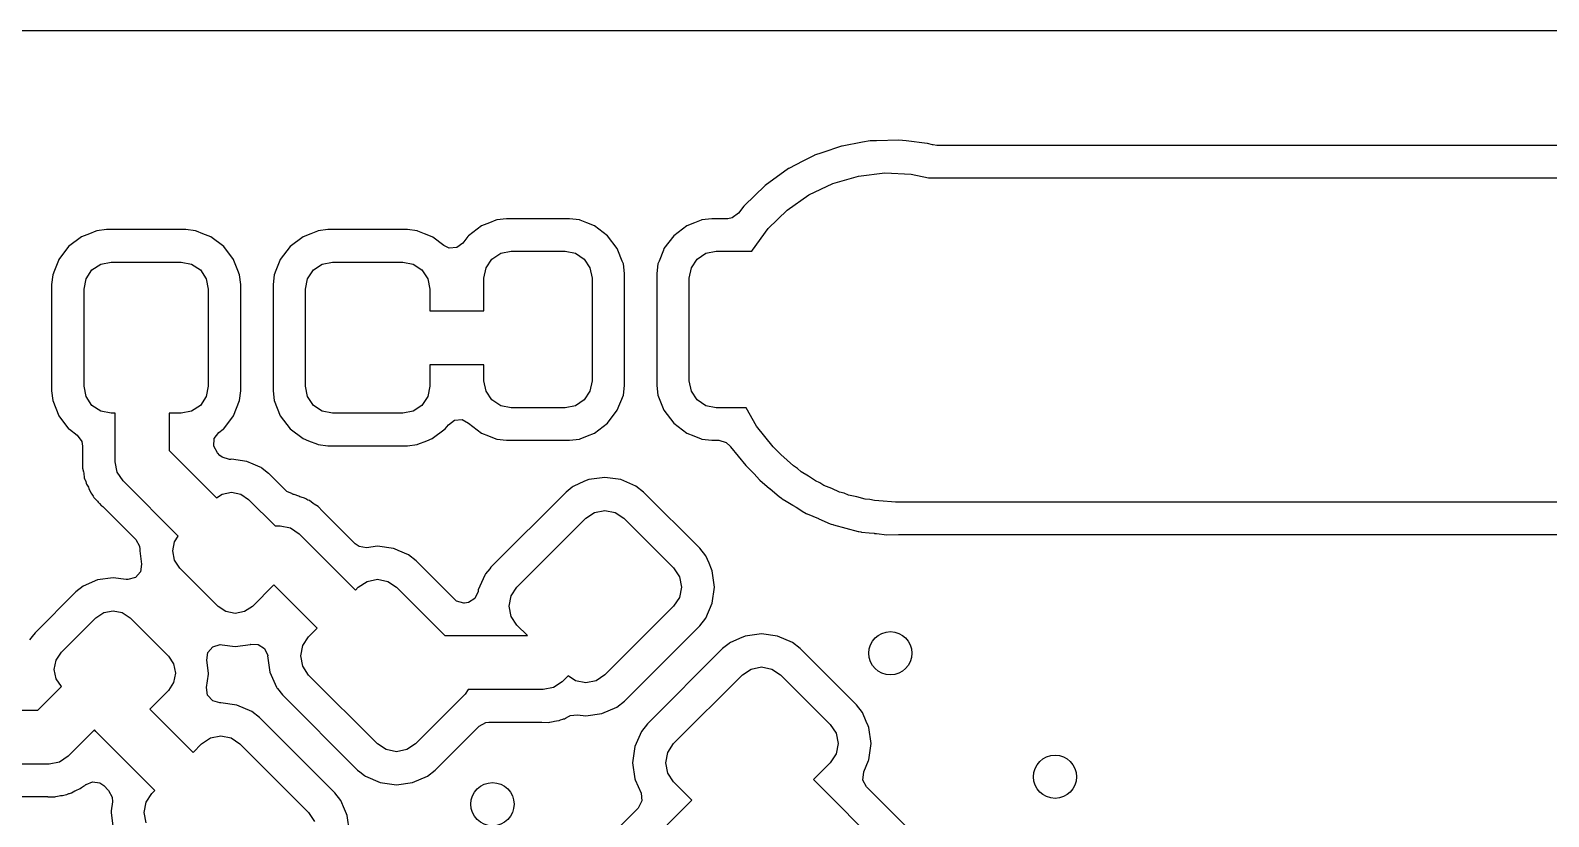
# Model space of a CAD drawing. Extents: x 4.14 to 8.85, y -5.31 to -1.77.
# Drawn here: x 5.192 to 5.745, y -2.06 to -1.773 of the extents above; entities that cross this region are included whole.
import ezdxf

# ---------------------------------------------------------------- set-up
doc = ezdxf.new("R2010")
doc.units = 0
doc.header["$MEASUREMENT"] = 0
doc.layers.add('BLACK', color=7, linetype='CONTINUOUS')

msp = doc.modelspace()

# ---------------------------------------------------------------- linework, layer by layer
at = {"layer": 'BLACK', "linetype": 'CONTINUOUS'}
for p, q in [((4.14018, -1.77301), (7.67085, -1.77301)), ((5.49487, -1.81379), (5.48738, -1.81515)), ((5.49757, -1.8133), (5.49487, -1.81379)), ((5.49775, -1.8133), (5.49757, -1.8133)), ((5.49997, -1.81323), (5.49775, -1.8133)), ((5.49775, -1.8133), (5.49775, -1.8133)), ((5.5081, -1.81298), (5.49997, -1.81323)), ((5.51077, -1.8133), (5.5081, -1.81298)), ((5.51838, -1.8142), (5.51077, -1.8133)), ((5.51856, -1.81422), (5.51838, -1.8142)), ((5.51838, -1.8142), (5.51838, -1.8142)), ((5.52036, -1.81471), (5.51856, -1.81422)), ((5.47723, -1.81857), (5.47313, -1.82067)), ((5.4774, -1.81851), (5.47723, -1.81857)), ((5.48005, -1.81761), (5.4774, -1.81851)), ((5.4774, -1.81851), (5.4774, -1.81851)), ((5.4872, -1.81518), (5.48005, -1.81761)), ((5.48738, -1.81515), (5.4872, -1.81518)), ((5.48738, -1.81515), (5.48738, -1.81515)), ((5.52056, -1.81477), (5.52036, -1.81471)), ((5.52187, -1.81494), (5.52056, -1.81477)), ((6.4154, -1.81494), (5.52187, -1.81494)), ((5.46786, -1.82339), (5.45931, -1.82955)), ((5.46802, -1.82331), (5.46786, -1.82339)), ((5.47313, -1.82067), (5.46802, -1.82331)), ((5.46802, -1.82331), (5.46802, -1.82331)), ((5.49333, -1.82611), (5.50294, -1.82498)), ((5.50294, -1.82498), (5.51261, -1.82544)), ((5.51261, -1.82544), (5.51883, -1.82677)), ((5.45931, -1.82955), (5.45176, -1.8369)), ((5.47529, -1.83296), (5.48403, -1.82879)), ((5.48403, -1.82879), (5.49333, -1.82611)), ((5.51883, -1.82677), (6.41666, -1.82677)), ((5.46736, -1.8385), (5.47529, -1.83296)), ((5.36124, -1.84217), (5.35886, -1.84312)), ((5.36154, -1.84205), (5.36124, -1.84217)), ((5.36124, -1.84217), (5.36124, -1.84217)), ((5.36507, -1.84163), (5.36154, -1.84205)), ((5.38812, -1.84163), (5.36507, -1.84163)), ((5.39166, -1.84205), (5.38812, -1.84163)), ((5.39196, -1.84217), (5.39166, -1.84205)), ((5.39434, -1.84312), (5.39196, -1.84217)), ((5.39196, -1.84217), (5.39196, -1.84217)), ((5.43604, -1.84217), (5.43366, -1.84312)), ((5.43634, -1.84205), (5.43604, -1.84217)), ((5.43604, -1.84217), (5.43604, -1.84217)), ((5.43988, -1.84163), (5.43634, -1.84205)), ((5.44571, -1.84163), (5.43988, -1.84163)), ((5.4474, -1.84133), (5.44571, -1.84163)), ((5.44965, -1.83967), (5.4474, -1.84133)), ((5.45165, -1.83704), (5.44965, -1.83967)), ((5.45176, -1.8369), (5.45165, -1.83704)), ((5.45165, -1.83704), (5.45165, -1.83704)), ((5.46043, -1.84526), (5.46736, -1.8385)), ((5.21312, -1.8471), (5.21028, -1.84822)), ((5.2155, -1.84616), (5.21312, -1.8471)), ((5.2158, -1.84604), (5.2155, -1.84616)), ((5.2155, -1.84616), (5.2155, -1.84616)), ((5.21934, -1.84561), (5.2158, -1.84604)), ((5.24829, -1.84561), (5.21934, -1.84561)), ((5.25183, -1.84604), (5.24829, -1.84561)), ((5.25212, -1.84616), (5.25183, -1.84604)), ((5.25213, -1.84616), (5.25212, -1.84616)), ((5.25451, -1.8471), (5.25213, -1.84616)), ((5.25735, -1.84822), (5.25451, -1.8471)), ((5.29383, -1.8471), (5.29099, -1.84822)), ((5.29621, -1.84616), (5.29383, -1.8471)), ((5.29651, -1.84604), (5.29621, -1.84616)), ((5.29621, -1.84616), (5.29621, -1.84616)), ((5.30004, -1.84561), (5.29651, -1.84604)), ((5.329, -1.84561), (5.30004, -1.84561)), ((5.33254, -1.84604), (5.329, -1.84561)), ((5.33283, -1.84616), (5.33254, -1.84604)), ((5.33522, -1.8471), (5.33283, -1.84616)), ((5.33283, -1.84616), (5.33283, -1.84616)), ((5.33806, -1.84822), (5.33522, -1.8471)), ((5.35602, -1.84424), (5.35129, -1.84783)), ((5.35886, -1.84312), (5.35602, -1.84424)), ((5.39718, -1.84424), (5.39434, -1.84312)), ((5.40191, -1.84783), (5.39718, -1.84424)), ((5.43082, -1.84424), (5.42609, -1.84783)), ((5.43366, -1.84312), (5.43082, -1.84424)), ((5.4547, -1.85306), (5.46043, -1.84526)), ((5.20555, -1.85181), (5.20196, -1.85654)), ((5.21028, -1.84822), (5.20555, -1.85181)), ((5.26208, -1.85181), (5.25735, -1.84822)), ((5.26567, -1.85654), (5.26208, -1.85181)), ((5.28626, -1.85181), (5.28267, -1.85654)), ((5.29099, -1.84822), (5.28626, -1.85181)), ((5.33833, -1.84843), (5.33806, -1.84822)), ((5.34231, -1.85145), (5.33833, -1.84843)), ((5.33833, -1.84843), (5.33833, -1.84843)), ((5.34422, -1.85234), (5.34231, -1.85145)), ((5.34701, -1.85216), (5.34422, -1.85234)), ((5.34926, -1.8505), (5.34701, -1.85216)), ((5.35108, -1.8481), (5.34926, -1.8505)), ((5.35129, -1.84783), (5.35108, -1.8481)), ((5.35108, -1.8481), (5.35108, -1.8481)), ((5.4055, -1.85256), (5.40191, -1.84783)), ((5.4057, -1.85306), (5.4055, -1.85256)), ((5.40729, -1.85708), (5.4057, -1.85306)), ((5.4223, -1.85306), (5.42071, -1.85708)), ((5.4225, -1.85256), (5.4223, -1.85306)), ((5.42609, -1.84783), (5.4225, -1.85256)), ((5.4545, -1.85346), (5.4547, -1.85306)), ((5.20184, -1.85686), (5.20041, -1.86047)), ((5.20196, -1.85654), (5.20184, -1.85686)), ((5.21406, -1.86032), (5.21725, -1.85819)), ((5.21725, -1.85819), (5.22102, -1.85744)), ((5.22102, -1.85744), (5.24661, -1.85744)), ((5.24661, -1.85744), (5.25038, -1.85819)), ((5.25038, -1.85819), (5.25357, -1.86032)), ((5.26579, -1.85686), (5.26567, -1.85654)), ((5.26722, -1.86047), (5.26579, -1.85686)), ((5.28254, -1.85686), (5.28112, -1.86047)), ((5.28267, -1.85654), (5.28254, -1.85686)), ((5.29477, -1.86032), (5.29796, -1.85819)), ((5.29796, -1.85819), (5.30173, -1.85744)), ((5.30173, -1.85744), (5.32732, -1.85744)), ((5.32732, -1.85744), (5.33109, -1.85819)), ((5.33109, -1.85819), (5.33428, -1.86032)), ((5.35766, -1.85953), (5.3598, -1.85634)), ((5.3598, -1.85634), (5.36299, -1.85421)), ((5.36299, -1.85421), (5.36676, -1.85346)), ((5.36676, -1.85346), (5.38644, -1.85346)), ((5.38644, -1.85346), (5.39021, -1.85421)), ((5.39021, -1.85421), (5.3934, -1.85634)), ((5.3934, -1.85634), (5.39553, -1.85953)), ((5.40769, -1.85808), (5.40729, -1.85708)), ((5.40811, -1.86162), (5.40769, -1.85808)), ((5.42031, -1.85808), (5.41989, -1.86162)), ((5.42071, -1.85708), (5.42031, -1.85808)), ((5.43247, -1.85953), (5.4346, -1.85634)), ((5.4346, -1.85634), (5.43779, -1.85421)), ((5.43779, -1.85421), (5.44156, -1.85346)), ((5.44156, -1.85346), (5.4545, -1.85346)), ((5.19977, -1.86207), (5.19935, -1.8656)), ((5.20041, -1.86047), (5.19977, -1.86207)), ((5.21118, -1.86728), (5.21193, -1.86352)), ((5.21193, -1.86352), (5.21406, -1.86032)), ((5.25357, -1.86032), (5.2557, -1.86352)), ((5.2557, -1.86352), (5.25645, -1.86728)), ((5.26786, -1.86207), (5.26722, -1.86047)), ((5.26828, -1.8656), (5.26786, -1.86207)), ((5.28048, -1.86207), (5.28006, -1.8656)), ((5.28112, -1.86047), (5.28048, -1.86207)), ((5.29189, -1.86728), (5.29264, -1.86352)), ((5.29264, -1.86352), (5.29477, -1.86032)), ((5.33428, -1.86032), (5.33641, -1.86352)), ((5.33641, -1.86352), (5.33716, -1.86728)), ((5.35691, -1.8633), (5.35766, -1.85953)), ((5.35691, -1.87516), (5.35691, -1.8633)), ((5.39553, -1.85953), (5.39628, -1.8633)), ((5.39628, -1.8633), (5.39628, -1.9007)), ((5.40811, -1.90238), (5.40811, -1.86162)), ((5.41989, -1.86162), (5.41989, -1.90238)), ((5.43172, -1.8633), (5.43247, -1.85953)), ((5.43172, -1.9007), (5.43172, -1.8633)), ((5.19935, -1.8656), (5.19935, -1.9044)), ((5.21118, -1.90272), (5.21118, -1.86728)), ((5.25645, -1.86728), (5.25645, -1.90272)), ((5.26828, -1.9044), (5.26828, -1.8656)), ((5.28006, -1.8656), (5.28006, -1.9044)), ((5.29189, -1.90272), (5.29189, -1.86728)), ((5.33716, -1.86728), (5.33716, -1.87516)), ((5.33716, -1.87516), (5.35691, -1.87516)), ((5.35691, -1.89484), (5.33716, -1.89484)), ((5.33716, -1.89484), (5.33716, -1.90272)), ((5.35691, -1.9007), (5.35691, -1.89484)), ((5.21193, -1.90648), (5.21118, -1.90272)), ((5.25645, -1.90272), (5.2557, -1.90648)), ((5.29264, -1.90648), (5.29189, -1.90272)), ((5.33716, -1.90272), (5.33641, -1.90648)), ((5.35766, -1.90447), (5.35691, -1.9007)), ((5.39628, -1.9007), (5.39553, -1.90447)), ((5.40769, -1.90592), (5.40811, -1.90238)), ((5.41989, -1.90238), (5.42031, -1.90592)), ((5.43247, -1.90447), (5.43172, -1.9007)), ((5.19935, -1.9044), (5.19977, -1.90793)), ((5.19977, -1.90793), (5.20196, -1.91346)), ((5.21406, -1.90968), (5.21193, -1.90648)), ((5.2557, -1.90648), (5.25357, -1.90968)), ((5.26567, -1.91346), (5.26786, -1.90793)), ((5.26786, -1.90793), (5.26828, -1.9044)), ((5.28006, -1.9044), (5.28048, -1.90793)), ((5.28048, -1.90793), (5.28267, -1.91346)), ((5.29477, -1.90968), (5.29264, -1.90648)), ((5.33641, -1.90648), (5.33428, -1.90968)), ((5.3598, -1.90766), (5.35766, -1.90447)), ((5.36299, -1.90979), (5.3598, -1.90766)), ((5.3934, -1.90766), (5.39021, -1.90979)), ((5.39553, -1.90447), (5.3934, -1.90766)), ((5.4055, -1.91144), (5.40769, -1.90592)), ((5.42031, -1.90592), (5.4225, -1.91144)), ((5.4346, -1.90766), (5.43247, -1.90447)), ((5.43779, -1.90979), (5.4346, -1.90766)), ((5.20196, -1.91346), (5.20555, -1.91819)), ((5.21725, -1.91181), (5.21406, -1.90968)), ((5.22102, -1.91256), (5.21725, -1.91181)), ((5.2225, -1.91256), (5.22102, -1.91256)), ((5.2225, -1.93019), (5.2225, -1.91256)), ((5.24661, -1.91256), (5.24218, -1.91256)), ((5.24218, -1.91256), (5.24218, -1.92611)), ((5.25038, -1.91181), (5.24661, -1.91256)), ((5.25357, -1.90968), (5.25038, -1.91181)), ((5.26208, -1.91819), (5.26567, -1.91346)), ((5.28267, -1.91346), (5.28626, -1.91819)), ((5.29796, -1.91181), (5.29477, -1.90968)), ((5.30173, -1.91256), (5.29796, -1.91181)), ((5.32732, -1.91256), (5.30173, -1.91256)), ((5.33109, -1.91181), (5.32732, -1.91256)), ((5.33428, -1.90968), (5.33109, -1.91181)), ((5.36676, -1.91054), (5.36299, -1.90979)), ((5.38644, -1.91054), (5.36676, -1.91054)), ((5.39021, -1.90979), (5.38644, -1.91054)), ((5.40191, -1.91617), (5.4055, -1.91144)), ((5.4225, -1.91144), (5.42609, -1.91617)), ((5.44156, -1.91054), (5.43779, -1.90979)), ((5.45239, -1.91054), (5.44156, -1.91054)), ((5.45616, -1.91719), (5.45239, -1.91054)), ((5.20555, -1.91819), (5.20582, -1.91839)), ((5.20582, -1.91839), (5.2087, -1.92058)), ((5.25865, -1.92175), (5.2603, -1.91953)), ((5.2603, -1.91953), (5.26181, -1.91839)), ((5.26181, -1.91839), (5.26208, -1.91819)), ((5.26181, -1.91839), (5.26181, -1.91839)), ((5.28626, -1.91819), (5.29099, -1.92178)), ((5.33806, -1.92178), (5.34279, -1.91819)), ((5.34279, -1.91819), (5.34392, -1.9167)), ((5.34392, -1.9167), (5.34616, -1.91504)), ((5.34616, -1.91504), (5.34895, -1.91486)), ((5.34895, -1.91486), (5.35125, -1.91613)), ((5.35125, -1.91613), (5.35129, -1.91617)), ((5.35129, -1.91617), (5.35602, -1.91976)), ((5.39718, -1.91976), (5.40191, -1.91617)), ((5.42609, -1.91617), (5.43082, -1.91976)), ((5.46223, -1.92473), (5.45616, -1.91719)), ((5.2087, -1.92058), (5.21036, -1.92283)), ((5.21036, -1.92283), (5.21067, -1.92453)), ((5.21067, -1.92453), (5.21067, -1.9296)), ((5.25845, -1.92454), (5.25865, -1.92175)), ((5.25979, -1.92699), (5.25845, -1.92454)), ((5.29099, -1.92178), (5.29291, -1.92254)), ((5.29291, -1.92254), (5.29621, -1.92384)), ((5.29621, -1.92384), (5.29621, -1.92384)), ((5.29621, -1.92384), (5.29651, -1.92396)), ((5.29651, -1.92396), (5.30004, -1.92439)), ((5.30004, -1.92439), (5.329, -1.92439)), ((5.329, -1.92439), (5.33254, -1.92396)), ((5.33254, -1.92396), (5.33283, -1.92384)), ((5.33283, -1.92384), (5.33614, -1.92254)), ((5.33283, -1.92384), (5.33283, -1.92384)), ((5.33614, -1.92254), (5.33806, -1.92178)), ((5.35602, -1.91976), (5.35852, -1.92075)), ((5.35852, -1.92075), (5.36124, -1.92183)), ((5.36124, -1.92183), (5.36124, -1.92183)), ((5.36124, -1.92183), (5.36154, -1.92195)), ((5.36154, -1.92195), (5.36507, -1.92237)), ((5.36507, -1.92237), (5.38812, -1.92237)), ((5.38812, -1.92237), (5.39166, -1.92195)), ((5.39166, -1.92195), (5.39196, -1.92183)), ((5.39196, -1.92183), (5.39468, -1.92075)), ((5.39196, -1.92183), (5.39196, -1.92183)), ((5.39468, -1.92075), (5.39718, -1.91976)), ((5.43082, -1.91976), (5.43332, -1.92075)), ((5.43332, -1.92075), (5.43604, -1.92183)), ((5.43604, -1.92183), (5.43604, -1.92183)), ((5.43604, -1.92183), (5.43634, -1.92195)), ((5.43634, -1.92195), (5.43988, -1.92237)), ((5.43988, -1.92237), (5.44253, -1.92237)), ((5.44253, -1.92237), (5.44521, -1.92316)), ((5.44521, -1.92316), (5.44659, -1.92449)), ((5.44659, -1.92449), (5.44668, -1.92461)), ((5.44668, -1.92461), (5.44677, -1.92477)), ((5.44677, -1.92477), (5.45234, -1.93158)), ((5.46324, -1.92576), (5.46223, -1.92473)), ((5.21066, -1.92981), (5.21056, -1.93225)), ((5.21067, -1.9296), (5.21066, -1.92981)), ((5.22325, -1.93395), (5.2225, -1.93019)), ((5.24218, -1.92611), (5.25945, -1.94338)), ((5.26071, -1.92791), (5.25979, -1.92699)), ((5.26154, -1.92858), (5.26071, -1.92791)), ((5.26422, -1.92936), (5.26154, -1.92858)), ((5.26454, -1.92936), (5.26422, -1.92936)), ((5.26488, -1.92932), (5.26454, -1.92936)), ((5.2705, -1.93009), (5.26488, -1.92932)), ((5.27285, -1.93111), (5.2705, -1.93009)), ((5.46507, -1.92759), (5.46324, -1.92576)), ((5.46743, -1.92958), (5.46507, -1.92759)), ((5.46966, -1.93172), (5.46743, -1.92958)), ((5.21056, -1.93225), (5.21064, -1.93258)), ((5.21064, -1.93258), (5.21095, -1.93392)), ((5.21095, -1.93392), (5.21104, -1.93437)), ((5.21104, -1.93437), (5.21127, -1.93607)), ((5.21127, -1.93607), (5.2114, -1.93638)), ((5.22538, -1.93715), (5.22325, -1.93395)), ((5.27541, -1.93221), (5.27285, -1.93111)), ((5.2757, -1.93234), (5.27541, -1.93221)), ((5.27541, -1.93221), (5.27541, -1.93221)), ((5.27595, -1.93253), (5.2757, -1.93234)), ((5.27793, -1.93409), (5.27595, -1.93253)), ((5.27595, -1.93253), (5.27595, -1.93253)), ((5.27837, -1.93444), (5.27793, -1.93409)), ((5.27848, -1.93454), (5.27837, -1.93444)), ((5.28468, -1.94074), (5.27848, -1.93454)), ((5.27848, -1.93454), (5.27848, -1.93454)), ((5.40095, -1.93589), (5.39506, -1.93669)), ((5.40683, -1.93669), (5.40095, -1.93589)), ((5.45234, -1.93158), (5.45514, -1.93439)), ((5.45514, -1.93439), (5.45533, -1.93459)), ((5.45533, -1.93459), (5.45728, -1.93677)), ((5.47111, -1.93271), (5.46966, -1.93172)), ((5.47245, -1.93384), (5.47111, -1.93271)), ((5.4751, -1.93543), (5.47245, -1.93384)), ((5.47766, -1.93717), (5.4751, -1.93543)), ((5.2114, -1.93638), (5.2114, -1.93638)), ((5.2114, -1.93638), (5.2115, -1.93661)), ((5.2115, -1.93661), (5.21178, -1.93745)), ((5.21178, -1.93745), (5.21191, -1.93803)), ((5.21191, -1.93803), (5.21208, -1.93832)), ((5.21208, -1.93832), (5.21208, -1.93832)), ((5.21208, -1.93832), (5.21274, -1.93953)), ((5.21274, -1.93953), (5.21295, -1.93995)), ((5.21295, -1.93995), (5.21363, -1.94152)), ((5.21363, -1.94152), (5.214, -1.94198)), ((5.24553, -1.9573), (5.22538, -1.93715)), ((5.26149, -1.94202), (5.26488, -1.94134)), ((5.26488, -1.94134), (5.26827, -1.94202)), ((5.28508, -1.9411), (5.28468, -1.94074)), ((5.28716, -1.94196), (5.28508, -1.9411)), ((5.38681, -1.94125), (5.35937, -1.96868)), ((5.389, -1.93953), (5.38681, -1.94125)), ((5.38936, -1.93925), (5.389, -1.93953)), ((5.38961, -1.93905), (5.38936, -1.93925)), ((5.38936, -1.93925), (5.38936, -1.93925)), ((5.39332, -1.93745), (5.38961, -1.93905)), ((5.39475, -1.93683), (5.39332, -1.93745)), ((5.39506, -1.93669), (5.39475, -1.93683)), ((5.39475, -1.93683), (5.39475, -1.93683)), ((5.41228, -1.93905), (5.40683, -1.93669)), ((5.41508, -1.94125), (5.41228, -1.93905)), ((5.43556, -1.96172), (5.41508, -1.94125)), ((5.45728, -1.93677), (5.45745, -1.93696)), ((5.45745, -1.93696), (5.46099, -1.93991)), ((5.46099, -1.93991), (5.46105, -1.93996)), ((5.46105, -1.93996), (5.46454, -1.94297)), ((5.47925, -1.93791), (5.47766, -1.93717)), ((5.48075, -1.93881), (5.47925, -1.93791)), ((5.48363, -1.93995), (5.48075, -1.93881)), ((5.48644, -1.94125), (5.48363, -1.93995)), ((5.48813, -1.94172), (5.48644, -1.94125)), ((5.48976, -1.94236), (5.48813, -1.94172)), ((5.214, -1.94198), (5.21449, -1.94271)), ((5.21449, -1.94271), (5.21478, -1.94323)), ((5.21478, -1.94323), (5.21505, -1.94355)), ((5.21505, -1.94355), (5.21602, -1.94452)), ((5.21602, -1.94452), (5.21636, -1.9449)), ((5.21636, -1.9449), (5.21677, -1.9454)), ((5.21677, -1.9454), (5.21736, -1.94614)), ((5.21736, -1.94614), (5.21764, -1.94633)), ((5.21764, -1.94633), (5.21764, -1.94633)), ((5.21764, -1.94633), (5.21797, -1.94657)), ((5.21797, -1.94657), (5.2186, -1.9471)), ((5.2186, -1.9471), (5.23006, -1.95856)), ((5.25945, -1.94338), (5.26149, -1.94202)), ((5.26827, -1.94202), (5.27114, -1.94394)), ((5.27114, -1.94394), (5.28079, -1.95358)), ((5.28714, -1.94206), (5.28716, -1.94196)), ((5.28746, -1.94214), (5.28714, -1.94206)), ((5.2878, -1.94218), (5.28746, -1.94214)), ((5.28939, -1.94281), (5.2878, -1.94218)), ((5.28984, -1.94296), (5.28939, -1.94281)), ((5.29116, -1.94334), (5.28984, -1.94296)), ((5.29148, -1.94344), (5.29116, -1.94334)), ((5.29116, -1.94334), (5.29116, -1.94334)), ((5.29198, -1.94375), (5.29148, -1.94344)), ((5.29277, -1.94415), (5.29198, -1.94375)), ((5.29332, -1.94437), (5.29277, -1.94415)), ((5.29469, -1.9454), (5.29332, -1.94437)), ((5.29507, -1.94567), (5.29469, -1.9454)), ((5.29653, -1.94657), (5.29507, -1.94567)), ((5.29804, -1.94822), (5.29653, -1.94657)), ((5.46454, -1.94297), (5.4647, -1.94307)), ((5.4647, -1.94307), (5.4647, -1.94307)), ((5.4647, -1.94307), (5.46479, -1.94313)), ((5.46479, -1.94313), (5.46532, -1.94351)), ((5.46532, -1.94351), (5.46555, -1.9437)), ((5.46555, -1.9437), (5.46702, -1.94459)), ((5.46702, -1.94459), (5.46948, -1.94609)), ((5.46948, -1.94609), (5.46956, -1.94613)), ((5.46956, -1.94613), (5.47064, -1.94682)), ((5.47064, -1.94682), (5.47345, -1.94859)), ((5.49278, -1.94301), (5.48976, -1.94236)), ((5.49576, -1.94384), (5.49278, -1.94301)), ((5.49751, -1.94402), (5.49576, -1.94384)), ((5.49922, -1.94439), (5.49751, -1.94402)), ((5.50231, -1.94454), (5.49922, -1.94439)), ((5.50538, -1.94486), (5.50231, -1.94454)), ((5.50683, -1.94488), (5.50538, -1.94486)), ((6.3922, -1.94488), (5.50683, -1.94488)), ((5.29818, -1.94837), (5.29804, -1.94822)), ((5.29833, -1.94852), (5.29818, -1.94837)), ((5.30995, -1.96014), (5.29833, -1.94852)), ((5.36893, -1.97586), (5.39399, -1.9508)), ((5.39399, -1.9508), (5.39718, -1.94867)), ((5.39718, -1.94867), (5.40095, -1.94792)), ((5.40095, -1.94792), (5.40471, -1.94867)), ((5.40471, -1.94867), (5.4079, -1.9508)), ((5.4079, -1.9508), (5.426, -1.9689)), ((5.47345, -1.94859), (5.47362, -1.94866)), ((5.47362, -1.94866), (5.47362, -1.94867)), ((5.47362, -1.94867), (5.47373, -1.94871)), ((5.47373, -1.94871), (5.4743, -1.94901)), ((5.4743, -1.94901), (5.47456, -1.94916)), ((5.47456, -1.94916), (5.47472, -1.94923)), ((5.47472, -1.94923), (5.47472, -1.94923)), ((5.47472, -1.94923), (5.4788, -1.95094)), ((5.4788, -1.95094), (5.47888, -1.95098)), ((5.47888, -1.95098), (5.4831, -1.95283)), ((5.4831, -1.95283), (5.48338, -1.95291)), ((5.48338, -1.95291), (5.484, -1.95312)), ((5.24417, -1.95934), (5.24553, -1.9573)), ((5.28079, -1.95358), (5.28258, -1.95358)), ((5.28258, -1.95358), (5.28635, -1.95433)), ((5.28635, -1.95433), (5.28954, -1.95647)), ((5.28954, -1.95647), (5.31005, -1.97697)), ((5.484, -1.95312), (5.48427, -1.95324)), ((5.48427, -1.95324), (5.48874, -1.95437)), ((5.48874, -1.95437), (5.48882, -1.95439)), ((5.48882, -1.95439), (5.49326, -1.95561)), ((5.49326, -1.95561), (5.49356, -1.95564)), ((5.49356, -1.95564), (5.4942, -1.95576)), ((5.4942, -1.95576), (5.49448, -1.95583)), ((5.49448, -1.95583), (5.49721, -1.95611)), ((5.49721, -1.95611), (5.49907, -1.95629)), ((5.49907, -1.95629), (5.49915, -1.9563)), ((5.49915, -1.9563), (5.49997, -1.9564)), ((5.49997, -1.9564), (5.50373, -1.95684)), ((5.50373, -1.95684), (5.50794, -1.95671)), ((5.50794, -1.95671), (5.50809, -1.95671)), ((5.50809, -1.95671), (6.38524, -1.95671)), ((5.23006, -1.95856), (5.2314, -1.96101)), ((5.2314, -1.96101), (5.23151, -1.96207)), ((5.23151, -1.96239), (5.23147, -1.96273)), ((5.23147, -1.96273), (5.23212, -1.96751)), ((5.23151, -1.96207), (5.23151, -1.96239)), ((5.24349, -1.96273), (5.24417, -1.95934)), ((5.24417, -1.96612), (5.24349, -1.96273)), ((5.31137, -1.96113), (5.30995, -1.96014)), ((5.31413, -1.96155), (5.31137, -1.96113)), ((5.31805, -1.96101), (5.31413, -1.96155)), ((5.32394, -1.96182), (5.31805, -1.96101)), ((5.32425, -1.96195), (5.32394, -1.96182)), ((5.32568, -1.96257), (5.32425, -1.96195)), ((5.32425, -1.96195), (5.32425, -1.96195)), ((5.32939, -1.96418), (5.32568, -1.96257)), ((5.43775, -1.96453), (5.43556, -1.96172)), ((5.23213, -1.96754), (5.23171, -1.9703)), ((5.23212, -1.96751), (5.23213, -1.96754)), ((5.24609, -1.96899), (5.24417, -1.96612)), ((5.26001, -1.98291), (5.24609, -1.96899)), ((5.33219, -1.96637), (5.32939, -1.96418)), ((5.34611, -1.9803), (5.33219, -1.96637)), ((5.35899, -1.96918), (5.3575, -1.97107)), ((5.35937, -1.96868), (5.35899, -1.96918)), ((5.426, -1.9689), (5.42813, -1.97209)), ((5.43892, -1.96721), (5.43775, -1.96453)), ((5.43983, -1.96933), (5.43892, -1.96721)), ((5.44011, -1.96998), (5.43983, -1.96933)), ((5.21611, -1.97324), (5.21091, -1.97549)), ((5.22173, -1.97247), (5.21611, -1.97324)), ((5.22654, -1.97313), (5.22173, -1.97247)), ((5.22718, -1.97317), (5.22654, -1.97313)), ((5.22987, -1.9724), (5.22718, -1.97317)), ((5.23171, -1.9703), (5.22987, -1.9724)), ((5.3111, -1.97593), (5.31429, -1.9738)), ((5.31429, -1.9738), (5.31805, -1.97305)), ((5.31805, -1.97305), (5.32182, -1.9738)), ((5.32182, -1.9738), (5.32501, -1.97593)), ((5.35718, -1.97149), (5.35482, -1.97694)), ((5.3575, -1.97107), (5.35718, -1.97149)), ((5.42813, -1.97209), (5.42888, -1.97586)), ((5.44092, -1.97586), (5.44011, -1.96998)), ((5.20824, -1.97759), (5.19344, -1.99239)), ((5.21091, -1.97549), (5.20824, -1.97759)), ((5.28034, -1.9751), (5.27253, -1.98291)), ((5.29613, -1.99089), (5.28034, -1.9751)), ((5.31005, -1.97697), (5.3111, -1.97593)), ((5.32501, -1.97593), (5.34266, -1.99358)), ((5.34694, -1.98096), (5.34611, -1.9803)), ((5.3536, -1.98001), (5.35126, -1.98154)), ((5.35475, -1.97746), (5.3536, -1.98001)), ((5.35477, -1.97727), (5.35475, -1.97746)), ((5.35482, -1.97694), (5.35477, -1.97727)), ((5.36605, -1.98282), (5.3668, -1.97905)), ((5.3668, -1.97905), (5.36893, -1.97586)), ((5.42813, -1.97963), (5.426, -1.98282)), ((5.42888, -1.97586), (5.42813, -1.97963)), ((5.44011, -1.98174), (5.44092, -1.97586)), ((5.21547, -1.98709), (5.21834, -1.98517)), ((5.21834, -1.98517), (5.22173, -1.98449)), ((5.22173, -1.98449), (5.22512, -1.98517)), ((5.22512, -1.98517), (5.22799, -1.98709)), ((5.26288, -1.98483), (5.26001, -1.98291)), ((5.26627, -1.98551), (5.26288, -1.98483)), ((5.26966, -1.98483), (5.26627, -1.98551)), ((5.27253, -1.98291), (5.26966, -1.98483)), ((5.34962, -1.98175), (5.34694, -1.98096)), ((5.34983, -1.98175), (5.34962, -1.98175)), ((5.35126, -1.98154), (5.34983, -1.98175)), ((5.3668, -1.98659), (5.36605, -1.98282)), ((5.426, -1.98282), (5.40095, -2.00787)), ((5.43775, -1.98719), (5.44011, -1.98174)), ((5.20294, -1.99962), (5.21547, -1.98709)), ((5.22799, -1.98709), (5.24191, -2.00101)), ((5.293, -1.99403), (5.29613, -1.99089)), ((5.36893, -1.98978), (5.3668, -1.98659)), ((5.37273, -1.99358), (5.36893, -1.98978)), ((5.40812, -2.01743), (5.43556, -1.98999)), ((5.43556, -1.98999), (5.43775, -1.98719)), ((5.19225, -1.9939), (5.19134, -1.99506)), ((5.19334, -1.9925), (5.19225, -1.9939)), ((5.19344, -1.99239), (5.19334, -1.9925)), ((5.19334, -1.9925), (5.19334, -1.9925)), ((5.25813, -1.9976), (5.26082, -1.99683)), ((5.26082, -1.99683), (5.26146, -1.99687)), ((5.26146, -1.99687), (5.26627, -1.99753)), ((5.26627, -1.99753), (5.27189, -1.99676)), ((5.27189, -1.99676), (5.27196, -1.99673)), ((5.27196, -1.99673), (5.27463, -1.99677)), ((5.27463, -1.99677), (5.27696, -1.99831)), ((5.29087, -1.99722), (5.293, -1.99403)), ((5.34266, -1.99358), (5.37273, -1.99358)), ((5.44626, -1.99645), (5.44388, -1.99832)), ((5.44643, -1.99632), (5.44626, -1.99645)), ((5.44668, -1.99612), (5.44643, -1.99632)), ((5.44643, -1.99632), (5.44643, -1.99632)), ((5.45086, -1.99431), (5.44668, -1.99612)), ((5.45182, -1.9939), (5.45086, -1.99431)), ((5.45213, -1.99376), (5.45182, -1.9939)), ((5.45182, -1.9939), (5.45182, -1.9939)), ((5.45801, -1.99296), (5.45213, -1.99376)), ((5.4639, -1.99376), (5.45801, -1.99296)), ((5.46935, -1.99612), (5.4639, -1.99376)), ((5.47215, -1.99832), (5.46935, -1.99612)), ((5.20034, -2.00588), (5.20102, -2.00249)), ((5.20102, -2.00249), (5.20294, -1.99962)), ((5.24191, -2.00101), (5.24383, -2.00388)), ((5.25587, -2.00246), (5.25629, -1.9997)), ((5.25653, -2.00727), (5.25587, -2.00246)), ((5.25629, -1.9997), (5.25813, -1.9976)), ((5.27696, -1.99831), (5.27809, -2.00087)), ((5.27809, -2.00093), (5.27808, -2.00099)), ((5.27808, -2.00099), (5.27889, -2.00687)), ((5.27809, -2.00087), (5.27809, -2.00093)), ((5.29012, -2.00099), (5.29087, -1.99722)), ((5.29087, -2.00475), (5.29012, -2.00099)), ((5.44388, -1.99832), (5.41644, -2.02575)), ((5.49263, -2.01879), (5.47215, -1.99832)), ((5.20102, -2.00927), (5.20034, -2.00588)), ((5.24383, -2.00388), (5.24451, -2.00727)), ((5.24451, -2.00727), (5.24383, -2.01066)), ((5.25582, -2.01249), (5.25649, -2.00761)), ((5.25649, -2.00761), (5.25653, -2.00727)), ((5.25649, -2.00761), (5.25649, -2.00761)), ((5.27889, -2.00687), (5.28125, -2.01232)), ((5.293, -2.00795), (5.29087, -2.00475)), ((5.31805, -2.033), (5.293, -2.00795)), ((5.38754, -2.00822), (5.38538, -2.01038)), ((5.39022, -2.01001), (5.38754, -2.00822)), ((5.40095, -2.00787), (5.39775, -2.01001)), ((5.426, -2.03293), (5.45105, -2.00787)), ((5.45105, -2.00787), (5.45425, -2.00574)), ((5.45425, -2.00574), (5.45801, -2.00499)), ((5.45801, -2.00499), (5.46178, -2.00574)), ((5.46178, -2.00574), (5.46497, -2.00787)), ((5.46497, -2.00787), (5.48307, -2.02597)), ((5.19434, -2.02074), (5.20294, -2.01214)), ((5.20294, -2.01214), (5.20102, -2.00927)), ((5.24191, -2.01353), (5.2351, -2.02034)), ((5.24383, -2.01066), (5.24191, -2.01353)), ((5.25622, -2.01523), (5.25582, -2.01249)), ((5.28125, -2.01232), (5.28144, -2.01257)), ((5.28144, -2.01257), (5.28144, -2.01257)), ((5.28144, -2.01257), (5.28169, -2.01289)), ((5.28169, -2.01289), (5.28344, -2.01512)), ((5.35117, -2.01326), (5.35007, -2.0149)), ((5.37842, -2.01326), (5.35117, -2.01326)), ((5.38219, -2.01251), (5.37842, -2.01326)), ((5.38538, -2.01038), (5.38219, -2.01251)), ((5.39399, -2.01076), (5.39022, -2.01001)), ((5.39775, -2.01001), (5.39399, -2.01076)), ((5.25805, -2.01734), (5.25622, -2.01523)), ((5.26071, -2.01812), (5.25805, -2.01734)), ((5.26099, -2.01808), (5.26071, -2.01812)), ((5.26687, -2.01889), (5.26099, -2.01808)), ((5.27232, -2.02125), (5.26687, -2.01889)), ((5.28344, -2.01512), (5.31088, -2.04256)), ((5.35007, -2.0149), (5.33197, -2.033)), ((5.40532, -2.01963), (5.40812, -2.01743)), ((5.49482, -2.0216), (5.49263, -2.01879)), ((5.16677, -2.02074), (5.19434, -2.02074)), ((5.2351, -2.02034), (5.25089, -2.03613)), ((5.27512, -2.02344), (5.27232, -2.02125)), ((5.30256, -2.05088), (5.27512, -2.02344)), ((5.38093, -2.02509), (5.38215, -2.02481)), ((5.38215, -2.02481), (5.38261, -2.02472)), ((5.38261, -2.02472), (5.38335, -2.02462)), ((5.38335, -2.02462), (5.3843, -2.02449)), ((5.3843, -2.02449), (5.38485, -2.02426)), ((5.38485, -2.02426), (5.38568, -2.02398)), ((5.38568, -2.02398), (5.38593, -2.02392)), ((5.38593, -2.02392), (5.38626, -2.02385)), ((5.38626, -2.02385), (5.38656, -2.02368)), ((5.38656, -2.02368), (5.38776, -2.02302)), ((5.38656, -2.02368), (5.38656, -2.02368)), ((5.38776, -2.02302), (5.38818, -2.02281)), ((5.38818, -2.02281), (5.38835, -2.02274)), ((5.38835, -2.02274), (5.39099, -2.02238)), ((5.39099, -2.02238), (5.39399, -2.02279)), ((5.39399, -2.02279), (5.39987, -2.02199)), ((5.39987, -2.02199), (5.40532, -2.01963)), ((5.49621, -2.02481), (5.49482, -2.0216)), ((5.4969, -2.0264), (5.49621, -2.02481)), ((5.21503, -2.02789), (5.20538, -2.03754)), ((5.21547, -2.02854), (5.21503, -2.02789)), ((5.23697, -2.05005), (5.21547, -2.02854)), ((5.25722, -2.03087), (5.26099, -2.03012)), ((5.26099, -2.03012), (5.26475, -2.03087)), ((5.33915, -2.04256), (5.35516, -2.02655)), ((5.35516, -2.02655), (5.35761, -2.02521)), ((5.35761, -2.02521), (5.35867, -2.02509)), ((5.35867, -2.02509), (5.37783, -2.02509)), ((5.37783, -2.02509), (5.37804, -2.0251)), ((5.37804, -2.0251), (5.38048, -2.0252)), ((5.38048, -2.0252), (5.38093, -2.02509)), ((5.41425, -2.02856), (5.41189, -2.03401)), ((5.41644, -2.02575), (5.41425, -2.02856)), ((5.48307, -2.02597), (5.4852, -2.02916)), ((5.4852, -2.02916), (5.48595, -2.03293)), ((5.49718, -2.02705), (5.4969, -2.0264)), ((5.49799, -2.03293), (5.49718, -2.02705)), ((5.25089, -2.03613), (5.25403, -2.033)), ((5.25403, -2.033), (5.25722, -2.03087)), ((5.26475, -2.03087), (5.26795, -2.033)), ((5.26795, -2.033), (5.293, -2.05805)), ((5.32125, -2.03513), (5.31805, -2.033)), ((5.32501, -2.03588), (5.32125, -2.03513)), ((5.32878, -2.03513), (5.32501, -2.03588)), ((5.33197, -2.033), (5.32878, -2.03513)), ((5.41189, -2.03401), (5.41108, -2.03989)), ((5.42387, -2.03612), (5.426, -2.03293)), ((5.48595, -2.03293), (5.4852, -2.0367)), ((5.49718, -2.03881), (5.49799, -2.03293)), ((5.19842, -2.04042), (5.15458, -2.04042)), ((5.20219, -2.03967), (5.19842, -2.04042)), ((5.20538, -2.03754), (5.20219, -2.03967)), ((5.41108, -2.03989), (5.41189, -2.04577)), ((5.42312, -2.03989), (5.42387, -2.03612)), ((5.42387, -2.04366), (5.42312, -2.03989)), ((5.48307, -2.03989), (5.47694, -2.04602)), ((5.4852, -2.0367), (5.48307, -2.03989)), ((5.49528, -2.0432), (5.49705, -2.03912)), ((5.49705, -2.03912), (5.49718, -2.03881)), ((5.49705, -2.03912), (5.49705, -2.03912)), ((5.2119, -2.04786), (5.21421, -2.04682)), ((5.21421, -2.04682), (5.21697, -2.04722)), ((5.31088, -2.04256), (5.3117, -2.0432)), ((5.3117, -2.0432), (5.31343, -2.04456)), ((5.31343, -2.04456), (5.31368, -2.04475)), ((5.31368, -2.04475), (5.31913, -2.04711)), ((5.3309, -2.04711), (5.33635, -2.04475)), ((5.33635, -2.04475), (5.33915, -2.04256)), ((5.41189, -2.04577), (5.41202, -2.04608)), ((5.41202, -2.04608), (5.41202, -2.04608)), ((5.41202, -2.04608), (5.41413, -2.05095)), ((5.426, -2.04685), (5.42387, -2.04366)), ((5.43269, -2.05354), (5.426, -2.04685)), ((5.47694, -2.04602), (5.516, -2.08508)), ((5.49499, -2.04622), (5.49528, -2.0432)), ((5.49633, -2.04868), (5.49499, -2.04622)), ((5.15404, -2.05225), (5.19783, -2.05225)), ((5.19783, -2.05225), (5.19804, -2.05226)), ((5.19804, -2.05226), (5.20048, -2.05236)), ((5.20048, -2.05236), (5.20094, -2.05225)), ((5.20094, -2.05225), (5.20215, -2.05197)), ((5.20215, -2.05197), (5.20261, -2.05188)), ((5.20261, -2.05188), (5.20327, -2.05179)), ((5.20327, -2.05179), (5.2043, -2.05165)), ((5.2043, -2.05165), (5.20485, -2.05141)), ((5.20485, -2.05141), (5.20568, -2.05114)), ((5.20568, -2.05114), (5.20593, -2.05108)), ((5.20593, -2.05108), (5.20626, -2.051)), ((5.20626, -2.051), (5.20656, -2.05084)), ((5.20656, -2.05084), (5.20776, -2.05018)), ((5.20656, -2.05084), (5.20656, -2.05084)), ((5.20776, -2.05018), (5.20818, -2.04997)), ((5.20818, -2.04997), (5.20975, -2.04929)), ((5.20975, -2.04929), (5.21021, -2.04892)), ((5.21021, -2.04892), (5.21095, -2.04843)), ((5.21095, -2.04843), (5.21124, -2.04827)), ((5.21124, -2.04827), (5.21146, -2.04814)), ((5.21146, -2.04814), (5.21166, -2.04797)), ((5.21166, -2.04797), (5.21187, -2.04782)), ((5.21166, -2.04797), (5.21166, -2.04797)), ((5.21187, -2.04782), (5.2119, -2.04786)), ((5.21697, -2.04722), (5.21841, -2.04822)), ((5.21841, -2.04822), (5.22014, -2.04995)), ((5.22014, -2.04995), (5.22148, -2.0524)), ((5.22148, -2.0524), (5.22155, -2.05413)), ((5.2338, -2.05429), (5.23593, -2.0511)), ((5.23593, -2.0511), (5.23697, -2.05005)), ((5.30475, -2.05368), (5.30256, -2.05088)), ((5.31913, -2.04711), (5.32501, -2.04792)), ((5.32501, -2.04792), (5.3309, -2.04711)), ((5.41413, -2.05095), (5.41447, -2.05372)), ((5.51356, -2.06591), (5.49633, -2.04868)), ((5.2211, -2.05743), (5.22101, -2.05805)), ((5.22101, -2.05805), (5.22182, -2.06394)), ((5.22155, -2.05413), (5.2211, -2.05743)), ((5.23305, -2.05805), (5.2338, -2.05429)), ((5.2338, -2.06182), (5.23305, -2.05805)), ((5.293, -2.05805), (5.29513, -2.06125)), ((5.30611, -2.05682), (5.30475, -2.05368)), ((5.30685, -2.05853), (5.30611, -2.05682)), ((5.41308, -2.05642), (5.39467, -2.07484)), ((5.40262, -2.08362), (5.43269, -2.05354)), ((5.41447, -2.05372), (5.41308, -2.05642)), ((5.30711, -2.05913), (5.30685, -2.05853)), ((5.30792, -2.06501), (5.30711, -2.05913))]:
    msp.add_line(p, q, dxfattribs=at)
at = {"layer": 'BLACK'}
for centre in [(5.505, -2), (5.565, -2.045), (5.36, -2.055)]:
    msp.add_circle(centre, 0.00787, dxfattribs=at)

doc.saveas('drawing.dxf')
